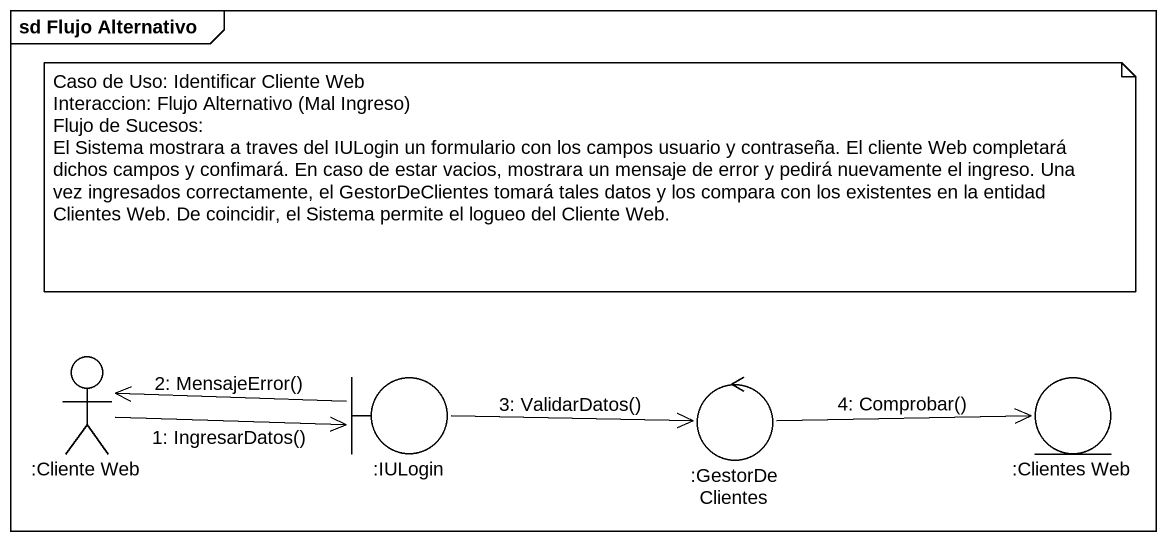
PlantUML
@startuml
mainframe sd Flujo Alternativo
actor ":Cliente Web" as Cliente_Web
boundary ":IULogin" as IULogin
control ":GestorDeClientes" as GestorDeClientes
entity ":Clientes Web" as Clientes_Web
Cliente_Web -right-> IULogin : 1: IngresarDatos()
IULogin -left-> Cliente_Web : 2: MensajeError()
IULogin -right-> GestorDeClientes : 3: ValidarDatos()
GestorDeClientes -right-> Clientes_Web : 4: Comprobar()
note as N1
  Caso de Uso: Identificar Cliente Web
  Interaccion: Flujo Alternativo (Mal Ingreso)
  Flujo de Sucesos:
  El Sistema mostrara a traves del IULogin un formulario con los campos usuario y contraseña. El cliente Web completará dichos campos y confimará. En caso de estar vacios, mostrara un mensaje de error y pedirá nuevamente el ingreso. Una vez ingresados correctamente, el GestorDeClientes tomará tales datos y los compara con los existentes en la entidad Clientes Web. De coincidir, el Sistema permite el logueo del Cliente Web.
end note
@enduml
